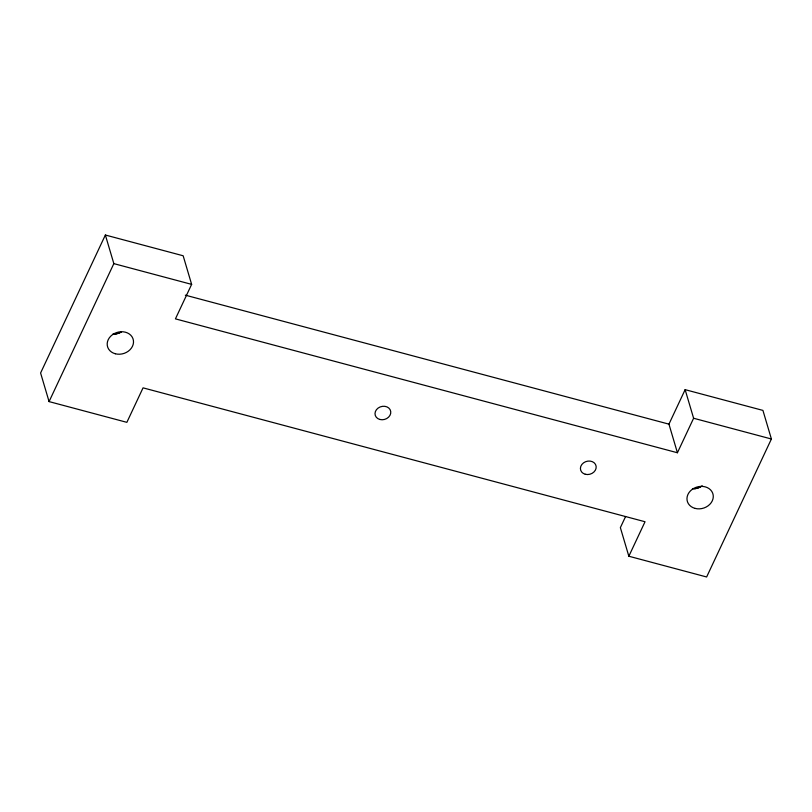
<?xml version="1.0" encoding="UTF-8"?>
<svg xmlns="http://www.w3.org/2000/svg" width="812" height="812" viewBox="0 0 812 812"><rect width="100%" height="100%" fill="white"/><g stroke="black" fill="none" stroke-linecap="round" stroke-linejoin="round"><path stroke-width="1.22" d="M105.367 235.023L40.6 373.002L49.075 401.595L126.865 422.341L143.054 387.852L645.032 521.74L628.843 556.23L706.633 576.977L771.4 438.998L762.925 410.405L685.135 389.658L668.946 424.148L677.421 452.751L175.433 318.862L191.632 284.373L183.157 255.77L105.367 235.023L113.842 263.626L49.075 401.595M625.595 516.503L620.368 527.627L628.843 556.23M677.421 452.751L693.61 418.251L685.135 389.658M113.842 263.626L191.632 284.373M693.61 418.251L771.4 438.998M185.329 295.162L668.946 424.148M700.675 486.865A24.005 19.904 -16.5 0 1 694.696 488.743M120.907 332.23A24.005 19.904 -16.5 0 1 114.928 334.108M121.475 331.803A13.337 11.053 -16.5 0 1 112.675 334.219M702.187 485.799A13.337 11.053 -16.5 0 1 692.453 488.844M379.854 419.469A7.998 6.638 -16.5 0 0 390.724 411.461A7.998 6.638 -16.5 0 0 378.087 408.091A7.998 6.638 -16.5 0 0 379.854 419.469M585.259 474.259A7.998 6.638 -16.5 0 0 596.13 466.24A7.998 6.638 -16.5 0 0 583.503 462.87A7.998 6.638 -16.5 0 0 585.259 474.259M115.294 353.758A13.337 11.053 -16.5 0 0 133.412 340.401A13.337 11.053 -16.5 0 0 112.35 334.788A13.337 11.053 -16.5 0 0 115.294 353.758M695.062 508.393A13.337 11.053 -16.5 0 0 713.18 495.036A13.337 11.053 -16.5 0 0 692.128 489.423A13.337 11.053 -16.5 0 0 695.062 508.393"/></g></svg>
